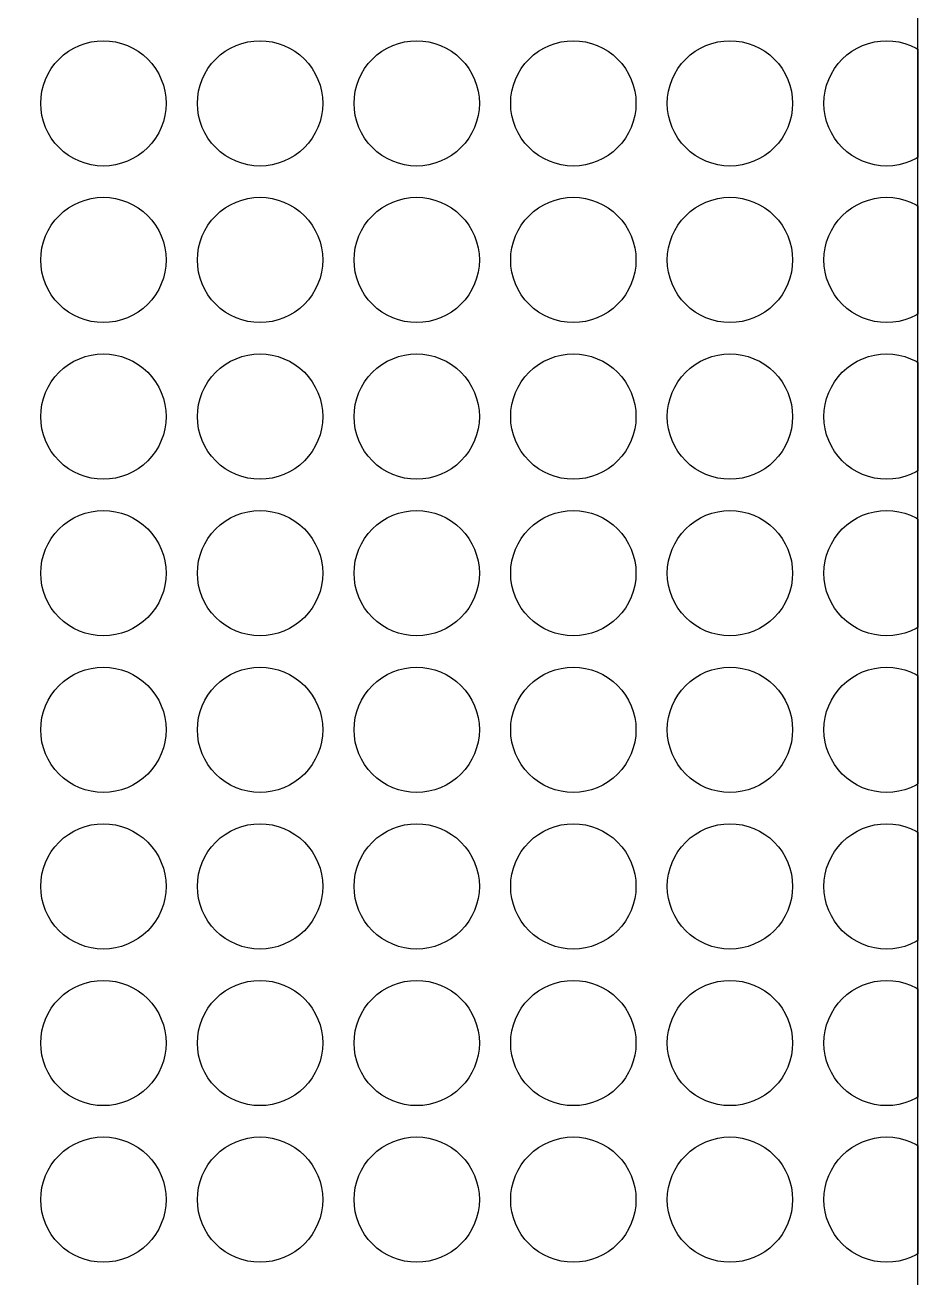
# Model space of a CAD drawing. Header units: millimetres. Extents: x 417.4 to 443.4, y -339.8 to -259.8.
# Drawn here: x 429.14 to 443.39, y -320.58 to -300.58 of the extents above; entities that cross this region are included whole.
import ezdxf

# ---------------------------------------------------------------- set-up
doc = ezdxf.new("R2010")
doc.units = ezdxf.units.MM
doc.layers.add('background', color=7, linetype='Continuous')
doc.layers.add('outline', color=3, linetype='Continuous')

msp = doc.modelspace()

# ---------------------------------------------------------------- linework, layer by layer
at = {"layer": 'background'}
for points in [[(431.387, -301.83), (431.382, -301.928), (431.368, -302.025), (431.344, -302.12), (431.311, -302.213), (431.269, -302.301), (431.218, -302.386), (431.16, -302.464), (431.094, -302.537), (431.021, -302.603), (430.942, -302.662), (430.858, -302.712), (430.769, -302.754), (430.677, -302.787), (430.582, -302.811), (430.485, -302.825), (430.387, -302.83), (430.289, -302.825), (430.192, -302.811), (430.096, -302.787), (430.004, -302.754), (429.915, -302.712), (429.831, -302.662), (429.752, -302.603), (429.68, -302.537), (429.614, -302.464), (429.555, -302.386), (429.505, -302.301), (429.463, -302.213), (429.43, -302.12), (429.406, -302.025), (429.392, -301.928), (429.387, -301.83), (429.392, -301.732), (429.406, -301.635), (429.43, -301.54), (429.463, -301.447), (429.505, -301.359), (429.555, -301.275), (429.614, -301.196), (429.68, -301.123), (429.752, -301.057), (429.831, -300.999), (429.915, -300.948), (430.004, -300.906), (430.096, -300.873), (430.192, -300.849), (430.289, -300.835), (430.387, -300.83), (430.485, -300.835), (430.582, -300.849), (430.677, -300.873), (430.769, -300.906), (430.858, -300.948), (430.942, -300.999), (431.021, -301.057), (431.094, -301.123), (431.16, -301.196), (431.218, -301.275), (431.269, -301.359), (431.311, -301.447), (431.344, -301.54), (431.368, -301.635), (431.382, -301.732)], [(433.887, -301.83), (433.882, -301.928), (433.868, -302.025), (433.844, -302.12), (433.811, -302.213), (433.769, -302.301), (433.718, -302.386), (433.66, -302.464), (433.594, -302.537), (433.521, -302.603), (433.442, -302.662), (433.358, -302.712), (433.269, -302.754), (433.177, -302.787), (433.082, -302.811), (432.985, -302.825), (432.887, -302.83), (432.789, -302.825), (432.692, -302.811), (432.596, -302.787), (432.504, -302.754), (432.415, -302.712), (432.331, -302.662), (432.252, -302.603), (432.18, -302.537), (432.114, -302.464), (432.055, -302.386), (432.005, -302.301), (431.963, -302.213), (431.93, -302.12), (431.906, -302.025), (431.892, -301.928), (431.887, -301.83), (431.892, -301.732), (431.906, -301.635), (431.93, -301.54), (431.963, -301.447), (432.005, -301.359), (432.055, -301.275), (432.114, -301.196), (432.18, -301.123), (432.252, -301.057), (432.331, -300.999), (432.415, -300.948), (432.504, -300.906), (432.596, -300.873), (432.692, -300.849), (432.789, -300.835), (432.887, -300.83), (432.985, -300.835), (433.082, -300.849), (433.177, -300.873), (433.269, -300.906), (433.358, -300.948), (433.442, -300.999), (433.521, -301.057), (433.594, -301.123), (433.66, -301.196), (433.718, -301.275), (433.769, -301.359), (433.811, -301.447), (433.844, -301.54), (433.868, -301.635), (433.882, -301.732)], [(436.387, -301.83), (436.382, -301.928), (436.368, -302.025), (436.344, -302.12), (436.311, -302.213), (436.269, -302.301), (436.218, -302.386), (436.16, -302.464), (436.094, -302.537), (436.021, -302.603), (435.942, -302.662), (435.858, -302.712), (435.769, -302.754), (435.677, -302.787), (435.582, -302.811), (435.485, -302.825), (435.387, -302.83), (435.289, -302.825), (435.192, -302.811), (435.096, -302.787), (435.004, -302.754), (434.915, -302.712), (434.831, -302.662), (434.752, -302.603), (434.68, -302.537), (434.614, -302.464), (434.555, -302.386), (434.505, -302.301), (434.463, -302.213), (434.43, -302.12), (434.406, -302.025), (434.392, -301.928), (434.387, -301.83), (434.392, -301.732), (434.406, -301.635), (434.43, -301.54), (434.463, -301.447), (434.505, -301.359), (434.555, -301.275), (434.614, -301.196), (434.68, -301.123), (434.752, -301.057), (434.831, -300.999), (434.915, -300.948), (435.004, -300.906), (435.096, -300.873), (435.192, -300.849), (435.289, -300.835), (435.387, -300.83), (435.485, -300.835), (435.582, -300.849), (435.677, -300.873), (435.769, -300.906), (435.858, -300.948), (435.942, -300.999), (436.021, -301.057), (436.094, -301.123), (436.16, -301.196), (436.218, -301.275), (436.269, -301.359), (436.311, -301.447), (436.344, -301.54), (436.368, -301.635), (436.382, -301.732)], [(438.887, -301.83), (438.882, -301.928), (438.868, -302.025), (438.844, -302.12), (438.811, -302.213), (438.769, -302.301), (438.718, -302.386), (438.66, -302.464), (438.594, -302.537), (438.521, -302.603), (438.442, -302.662), (438.358, -302.712), (438.269, -302.754), (438.177, -302.787), (438.082, -302.811), (437.985, -302.825), (437.887, -302.83), (437.789, -302.825), (437.692, -302.811), (437.596, -302.787), (437.504, -302.754), (437.415, -302.712), (437.331, -302.662), (437.252, -302.603), (437.18, -302.537), (437.114, -302.464), (437.055, -302.386), (437.005, -302.301), (436.963, -302.213), (436.93, -302.12), (436.906, -302.025), (436.892, -301.928), (436.887, -301.83), (436.892, -301.732), (436.906, -301.635), (436.93, -301.54), (436.963, -301.447), (437.005, -301.359), (437.055, -301.275), (437.114, -301.196), (437.18, -301.123), (437.252, -301.057), (437.331, -300.999), (437.415, -300.948), (437.504, -300.906), (437.596, -300.873), (437.692, -300.849), (437.789, -300.835), (437.887, -300.83), (437.985, -300.835), (438.082, -300.849), (438.177, -300.873), (438.269, -300.906), (438.358, -300.948), (438.442, -300.999), (438.521, -301.057), (438.594, -301.123), (438.66, -301.196), (438.718, -301.275), (438.769, -301.359), (438.811, -301.447), (438.844, -301.54), (438.868, -301.635), (438.882, -301.732)], [(441.387, -301.83), (441.382, -301.928), (441.368, -302.025), (441.344, -302.12), (441.311, -302.213), (441.269, -302.301), (441.218, -302.386), (441.16, -302.464), (441.094, -302.537), (441.021, -302.603), (440.942, -302.662), (440.858, -302.712), (440.769, -302.754), (440.677, -302.787), (440.582, -302.811), (440.485, -302.825), (440.387, -302.83), (440.289, -302.825), (440.192, -302.811), (440.096, -302.787), (440.004, -302.754), (439.915, -302.712), (439.831, -302.662), (439.752, -302.603), (439.68, -302.537), (439.614, -302.464), (439.555, -302.386), (439.505, -302.301), (439.463, -302.213), (439.43, -302.12), (439.406, -302.025), (439.392, -301.928), (439.387, -301.83), (439.392, -301.732), (439.406, -301.635), (439.43, -301.54), (439.463, -301.447), (439.505, -301.359), (439.555, -301.275), (439.614, -301.196), (439.68, -301.123), (439.752, -301.057), (439.831, -300.999), (439.915, -300.948), (440.004, -300.906), (440.096, -300.873), (440.192, -300.849), (440.289, -300.835), (440.387, -300.83), (440.485, -300.835), (440.582, -300.849), (440.677, -300.873), (440.769, -300.906), (440.858, -300.948), (440.942, -300.999), (441.021, -301.057), (441.094, -301.123), (441.16, -301.196), (441.218, -301.275), (441.269, -301.359), (441.311, -301.447), (441.344, -301.54), (441.368, -301.635), (441.382, -301.732)], [(443.387, -302.695), (443.358, -302.712), (443.269, -302.754), (443.177, -302.787), (443.082, -302.811), (442.985, -302.825), (442.887, -302.83), (442.789, -302.825), (442.692, -302.811), (442.596, -302.787), (442.504, -302.754), (442.415, -302.712), (442.331, -302.662), (442.252, -302.603), (442.18, -302.537), (442.114, -302.464), (442.055, -302.386), (442.005, -302.301), (441.963, -302.213), (441.93, -302.12), (441.906, -302.025), (441.892, -301.928), (441.887, -301.83), (441.892, -301.732), (441.906, -301.635), (441.93, -301.54), (441.963, -301.447), (442.005, -301.359), (442.055, -301.275), (442.114, -301.196), (442.18, -301.123), (442.252, -301.057), (442.331, -300.999), (442.415, -300.948), (442.504, -300.906), (442.596, -300.873), (442.692, -300.849), (442.789, -300.835), (442.887, -300.83), (442.985, -300.835), (443.082, -300.849), (443.177, -300.873), (443.269, -300.906), (443.358, -300.948), (443.387, -300.965)], [(431.387, -304.33), (431.382, -304.428), (431.368, -304.525), (431.344, -304.62), (431.311, -304.713), (431.269, -304.801), (431.218, -304.886), (431.16, -304.964), (431.094, -305.037), (431.021, -305.103), (430.942, -305.162), (430.858, -305.212), (430.769, -305.254), (430.677, -305.287), (430.582, -305.311), (430.485, -305.325), (430.387, -305.33), (430.289, -305.325), (430.192, -305.311), (430.096, -305.287), (430.004, -305.254), (429.915, -305.212), (429.831, -305.162), (429.752, -305.103), (429.68, -305.037), (429.614, -304.964), (429.555, -304.886), (429.505, -304.801), (429.463, -304.713), (429.43, -304.62), (429.406, -304.525), (429.392, -304.428), (429.387, -304.33), (429.392, -304.232), (429.406, -304.135), (429.43, -304.04), (429.463, -303.947), (429.505, -303.859), (429.555, -303.775), (429.614, -303.696), (429.68, -303.623), (429.752, -303.557), (429.831, -303.499), (429.915, -303.448), (430.004, -303.406), (430.096, -303.373), (430.192, -303.349), (430.289, -303.335), (430.387, -303.33), (430.485, -303.335), (430.582, -303.349), (430.677, -303.373), (430.769, -303.406), (430.858, -303.448), (430.942, -303.499), (431.021, -303.557), (431.094, -303.623), (431.16, -303.696), (431.218, -303.775), (431.269, -303.859), (431.311, -303.947), (431.344, -304.04), (431.368, -304.135), (431.382, -304.232)], [(433.887, -304.33), (433.882, -304.428), (433.868, -304.525), (433.844, -304.62), (433.811, -304.713), (433.769, -304.801), (433.718, -304.886), (433.66, -304.964), (433.594, -305.037), (433.521, -305.103), (433.442, -305.162), (433.358, -305.212), (433.269, -305.254), (433.177, -305.287), (433.082, -305.311), (432.985, -305.325), (432.887, -305.33), (432.789, -305.325), (432.692, -305.311), (432.596, -305.287), (432.504, -305.254), (432.415, -305.212), (432.331, -305.162), (432.252, -305.103), (432.18, -305.037), (432.114, -304.964), (432.055, -304.886), (432.005, -304.801), (431.963, -304.713), (431.93, -304.62), (431.906, -304.525), (431.892, -304.428), (431.887, -304.33), (431.892, -304.232), (431.906, -304.135), (431.93, -304.04), (431.963, -303.947), (432.005, -303.859), (432.055, -303.775), (432.114, -303.696), (432.18, -303.623), (432.252, -303.557), (432.331, -303.499), (432.415, -303.448), (432.504, -303.406), (432.596, -303.373), (432.692, -303.349), (432.789, -303.335), (432.887, -303.33), (432.985, -303.335), (433.082, -303.349), (433.177, -303.373), (433.269, -303.406), (433.358, -303.448), (433.442, -303.499), (433.521, -303.557), (433.594, -303.623), (433.66, -303.696), (433.718, -303.775), (433.769, -303.859), (433.811, -303.947), (433.844, -304.04), (433.868, -304.135), (433.882, -304.232)], [(436.387, -304.33), (436.382, -304.428), (436.368, -304.525), (436.344, -304.62), (436.311, -304.713), (436.269, -304.801), (436.218, -304.886), (436.16, -304.964), (436.094, -305.037), (436.021, -305.103), (435.942, -305.162), (435.858, -305.212), (435.769, -305.254), (435.677, -305.287), (435.582, -305.311), (435.485, -305.325), (435.387, -305.33), (435.289, -305.325), (435.192, -305.311), (435.096, -305.287), (435.004, -305.254), (434.915, -305.212), (434.831, -305.162), (434.752, -305.103), (434.68, -305.037), (434.614, -304.964), (434.555, -304.886), (434.505, -304.801), (434.463, -304.713), (434.43, -304.62), (434.406, -304.525), (434.392, -304.428), (434.387, -304.33), (434.392, -304.232), (434.406, -304.135), (434.43, -304.04), (434.463, -303.947), (434.505, -303.859), (434.555, -303.775), (434.614, -303.696), (434.68, -303.623), (434.752, -303.557), (434.831, -303.499), (434.915, -303.448), (435.004, -303.406), (435.096, -303.373), (435.192, -303.349), (435.289, -303.335), (435.387, -303.33), (435.485, -303.335), (435.582, -303.349), (435.677, -303.373), (435.769, -303.406), (435.858, -303.448), (435.942, -303.499), (436.021, -303.557), (436.094, -303.623), (436.16, -303.696), (436.218, -303.775), (436.269, -303.859), (436.311, -303.947), (436.344, -304.04), (436.368, -304.135), (436.382, -304.232)], [(438.887, -304.33), (438.882, -304.428), (438.868, -304.525), (438.844, -304.62), (438.811, -304.713), (438.769, -304.801), (438.718, -304.886), (438.66, -304.964), (438.594, -305.037), (438.521, -305.103), (438.442, -305.162), (438.358, -305.212), (438.269, -305.254), (438.177, -305.287), (438.082, -305.311), (437.985, -305.325), (437.887, -305.33), (437.789, -305.325), (437.692, -305.311), (437.596, -305.287), (437.504, -305.254), (437.415, -305.212), (437.331, -305.162), (437.252, -305.103), (437.18, -305.037), (437.114, -304.964), (437.055, -304.886), (437.005, -304.801), (436.963, -304.713), (436.93, -304.62), (436.906, -304.525), (436.892, -304.428), (436.887, -304.33), (436.892, -304.232), (436.906, -304.135), (436.93, -304.04), (436.963, -303.947), (437.005, -303.859), (437.055, -303.775), (437.114, -303.696), (437.18, -303.623), (437.252, -303.557), (437.331, -303.499), (437.415, -303.448), (437.504, -303.406), (437.596, -303.373), (437.692, -303.349), (437.789, -303.335), (437.887, -303.33), (437.985, -303.335), (438.082, -303.349), (438.177, -303.373), (438.269, -303.406), (438.358, -303.448), (438.442, -303.499), (438.521, -303.557), (438.594, -303.623), (438.66, -303.696), (438.718, -303.775), (438.769, -303.859), (438.811, -303.947), (438.844, -304.04), (438.868, -304.135), (438.882, -304.232)], [(441.387, -304.33), (441.382, -304.428), (441.368, -304.525), (441.344, -304.62), (441.311, -304.713), (441.269, -304.801), (441.218, -304.886), (441.16, -304.964), (441.094, -305.037), (441.021, -305.103), (440.942, -305.162), (440.858, -305.212), (440.769, -305.254), (440.677, -305.287), (440.582, -305.311), (440.485, -305.325), (440.387, -305.33), (440.289, -305.325), (440.192, -305.311), (440.096, -305.287), (440.004, -305.254), (439.915, -305.212), (439.831, -305.162), (439.752, -305.103), (439.68, -305.037), (439.614, -304.964), (439.555, -304.886), (439.505, -304.801), (439.463, -304.713), (439.43, -304.62), (439.406, -304.525), (439.392, -304.428), (439.387, -304.33), (439.392, -304.232), (439.406, -304.135), (439.43, -304.04), (439.463, -303.947), (439.505, -303.859), (439.555, -303.775), (439.614, -303.696), (439.68, -303.623), (439.752, -303.557), (439.831, -303.499), (439.915, -303.448), (440.004, -303.406), (440.096, -303.373), (440.192, -303.349), (440.289, -303.335), (440.387, -303.33), (440.485, -303.335), (440.582, -303.349), (440.677, -303.373), (440.769, -303.406), (440.858, -303.448), (440.942, -303.499), (441.021, -303.557), (441.094, -303.623), (441.16, -303.696), (441.218, -303.775), (441.269, -303.859), (441.311, -303.947), (441.344, -304.04), (441.368, -304.135), (441.382, -304.232)], [(443.387, -305.195), (443.358, -305.212), (443.269, -305.254), (443.177, -305.287), (443.082, -305.311), (442.985, -305.325), (442.887, -305.33), (442.789, -305.325), (442.692, -305.311), (442.596, -305.287), (442.504, -305.254), (442.415, -305.212), (442.331, -305.162), (442.252, -305.103), (442.18, -305.037), (442.114, -304.964), (442.055, -304.886), (442.005, -304.801), (441.963, -304.713), (441.93, -304.62), (441.906, -304.525), (441.892, -304.428), (441.887, -304.33), (441.892, -304.232), (441.906, -304.135), (441.93, -304.04), (441.963, -303.947), (442.005, -303.859), (442.055, -303.775), (442.114, -303.696), (442.18, -303.623), (442.252, -303.557), (442.331, -303.499), (442.415, -303.448), (442.504, -303.406), (442.596, -303.373), (442.692, -303.349), (442.789, -303.335), (442.887, -303.33), (442.985, -303.335), (443.082, -303.349), (443.177, -303.373), (443.269, -303.406), (443.358, -303.448), (443.387, -303.465)], [(431.387, -306.83), (431.382, -306.928), (431.368, -307.025), (431.344, -307.12), (431.311, -307.213), (431.269, -307.301), (431.218, -307.386), (431.16, -307.464), (431.094, -307.537), (431.021, -307.603), (430.942, -307.662), (430.858, -307.712), (430.769, -307.754), (430.677, -307.787), (430.582, -307.811), (430.485, -307.825), (430.387, -307.83), (430.289, -307.825), (430.192, -307.811), (430.096, -307.787), (430.004, -307.754), (429.915, -307.712), (429.831, -307.662), (429.752, -307.603), (429.68, -307.537), (429.614, -307.464), (429.555, -307.386), (429.505, -307.301), (429.463, -307.213), (429.43, -307.12), (429.406, -307.025), (429.392, -306.928), (429.387, -306.83), (429.392, -306.732), (429.406, -306.635), (429.43, -306.54), (429.463, -306.447), (429.505, -306.359), (429.555, -306.275), (429.614, -306.196), (429.68, -306.123), (429.752, -306.057), (429.831, -305.999), (429.915, -305.948), (430.004, -305.906), (430.096, -305.873), (430.192, -305.849), (430.289, -305.835), (430.387, -305.83), (430.485, -305.835), (430.582, -305.849), (430.677, -305.873), (430.769, -305.906), (430.858, -305.948), (430.942, -305.999), (431.021, -306.057), (431.094, -306.123), (431.16, -306.196), (431.218, -306.275), (431.269, -306.359), (431.311, -306.447), (431.344, -306.54), (431.368, -306.635), (431.382, -306.732)], [(433.887, -306.83), (433.882, -306.928), (433.868, -307.025), (433.844, -307.12), (433.811, -307.213), (433.769, -307.301), (433.718, -307.386), (433.66, -307.464), (433.594, -307.537), (433.521, -307.603), (433.442, -307.662), (433.358, -307.712), (433.269, -307.754), (433.177, -307.787), (433.082, -307.811), (432.985, -307.825), (432.887, -307.83), (432.789, -307.825), (432.692, -307.811), (432.596, -307.787), (432.504, -307.754), (432.415, -307.712), (432.331, -307.662), (432.252, -307.603), (432.18, -307.537), (432.114, -307.464), (432.055, -307.386), (432.005, -307.301), (431.963, -307.213), (431.93, -307.12), (431.906, -307.025), (431.892, -306.928), (431.887, -306.83), (431.892, -306.732), (431.906, -306.635), (431.93, -306.54), (431.963, -306.447), (432.005, -306.359), (432.055, -306.275), (432.114, -306.196), (432.18, -306.123), (432.252, -306.057), (432.331, -305.999), (432.415, -305.948), (432.504, -305.906), (432.596, -305.873), (432.692, -305.849), (432.789, -305.835), (432.887, -305.83), (432.985, -305.835), (433.082, -305.849), (433.177, -305.873), (433.269, -305.906), (433.358, -305.948), (433.442, -305.999), (433.521, -306.057), (433.594, -306.123), (433.66, -306.196), (433.718, -306.275), (433.769, -306.359), (433.811, -306.447), (433.844, -306.54), (433.868, -306.635), (433.882, -306.732)], [(436.387, -306.83), (436.382, -306.928), (436.368, -307.025), (436.344, -307.12), (436.311, -307.213), (436.269, -307.301), (436.218, -307.386), (436.16, -307.464), (436.094, -307.537), (436.021, -307.603), (435.942, -307.662), (435.858, -307.712), (435.769, -307.754), (435.677, -307.787), (435.582, -307.811), (435.485, -307.825), (435.387, -307.83), (435.289, -307.825), (435.192, -307.811), (435.096, -307.787), (435.004, -307.754), (434.915, -307.712), (434.831, -307.662), (434.752, -307.603), (434.68, -307.537), (434.614, -307.464), (434.555, -307.386), (434.505, -307.301), (434.463, -307.213), (434.43, -307.12), (434.406, -307.025), (434.392, -306.928), (434.387, -306.83), (434.392, -306.732), (434.406, -306.635), (434.43, -306.54), (434.463, -306.447), (434.505, -306.359), (434.555, -306.275), (434.614, -306.196), (434.68, -306.123), (434.752, -306.057), (434.831, -305.999), (434.915, -305.948), (435.004, -305.906), (435.096, -305.873), (435.192, -305.849), (435.289, -305.835), (435.387, -305.83), (435.485, -305.835), (435.582, -305.849), (435.677, -305.873), (435.769, -305.906), (435.858, -305.948), (435.942, -305.999), (436.021, -306.057), (436.094, -306.123), (436.16, -306.196), (436.218, -306.275), (436.269, -306.359), (436.311, -306.447), (436.344, -306.54), (436.368, -306.635), (436.382, -306.732)], [(438.887, -306.83), (438.882, -306.928), (438.868, -307.025), (438.844, -307.12), (438.811, -307.213), (438.769, -307.301), (438.718, -307.386), (438.66, -307.464), (438.594, -307.537), (438.521, -307.603), (438.442, -307.662), (438.358, -307.712), (438.269, -307.754), (438.177, -307.787), (438.082, -307.811), (437.985, -307.825), (437.887, -307.83), (437.789, -307.825), (437.692, -307.811), (437.596, -307.787), (437.504, -307.754), (437.415, -307.712), (437.331, -307.662), (437.252, -307.603), (437.18, -307.537), (437.114, -307.464), (437.055, -307.386), (437.005, -307.301), (436.963, -307.213), (436.93, -307.12), (436.906, -307.025), (436.892, -306.928), (436.887, -306.83), (436.892, -306.732), (436.906, -306.635), (436.93, -306.54), (436.963, -306.447), (437.005, -306.359), (437.055, -306.275), (437.114, -306.196), (437.18, -306.123), (437.252, -306.057), (437.331, -305.999), (437.415, -305.948), (437.504, -305.906), (437.596, -305.873), (437.692, -305.849), (437.789, -305.835), (437.887, -305.83), (437.985, -305.835), (438.082, -305.849), (438.177, -305.873), (438.269, -305.906), (438.358, -305.948), (438.442, -305.999), (438.521, -306.057), (438.594, -306.123), (438.66, -306.196), (438.718, -306.275), (438.769, -306.359), (438.811, -306.447), (438.844, -306.54), (438.868, -306.635), (438.882, -306.732)], [(441.387, -306.83), (441.382, -306.928), (441.368, -307.025), (441.344, -307.12), (441.311, -307.213), (441.269, -307.301), (441.218, -307.386), (441.16, -307.464), (441.094, -307.537), (441.021, -307.603), (440.942, -307.662), (440.858, -307.712), (440.769, -307.754), (440.677, -307.787), (440.582, -307.811), (440.485, -307.825), (440.387, -307.83), (440.289, -307.825), (440.192, -307.811), (440.096, -307.787), (440.004, -307.754), (439.915, -307.712), (439.831, -307.662), (439.752, -307.603), (439.68, -307.537), (439.614, -307.464), (439.555, -307.386), (439.505, -307.301), (439.463, -307.213), (439.43, -307.12), (439.406, -307.025), (439.392, -306.928), (439.387, -306.83), (439.392, -306.732), (439.406, -306.635), (439.43, -306.54), (439.463, -306.447), (439.505, -306.359), (439.555, -306.275), (439.614, -306.196), (439.68, -306.123), (439.752, -306.057), (439.831, -305.999), (439.915, -305.948), (440.004, -305.906), (440.096, -305.873), (440.192, -305.849), (440.289, -305.835), (440.387, -305.83), (440.485, -305.835), (440.582, -305.849), (440.677, -305.873), (440.769, -305.906), (440.858, -305.948), (440.942, -305.999), (441.021, -306.057), (441.094, -306.123), (441.16, -306.196), (441.218, -306.275), (441.269, -306.359), (441.311, -306.447), (441.344, -306.54), (441.368, -306.635), (441.382, -306.732)], [(443.387, -307.695), (443.358, -307.712), (443.269, -307.754), (443.177, -307.787), (443.082, -307.811), (442.985, -307.825), (442.887, -307.83), (442.789, -307.825), (442.692, -307.811), (442.596, -307.787), (442.504, -307.754), (442.415, -307.712), (442.331, -307.662), (442.252, -307.603), (442.18, -307.537), (442.114, -307.464), (442.055, -307.386), (442.005, -307.301), (441.963, -307.213), (441.93, -307.12), (441.906, -307.025), (441.892, -306.928), (441.887, -306.83), (441.892, -306.732), (441.906, -306.635), (441.93, -306.54), (441.963, -306.447), (442.005, -306.359), (442.055, -306.275), (442.114, -306.196), (442.18, -306.123), (442.252, -306.057), (442.331, -305.999), (442.415, -305.948), (442.504, -305.906), (442.596, -305.873), (442.692, -305.849), (442.789, -305.835), (442.887, -305.83), (442.985, -305.835), (443.082, -305.849), (443.177, -305.873), (443.269, -305.906), (443.358, -305.948), (443.387, -305.965)], [(431.387, -309.33), (431.382, -309.428), (431.368, -309.525), (431.344, -309.62), (431.311, -309.713), (431.269, -309.801), (431.218, -309.886), (431.16, -309.964), (431.094, -310.037), (431.021, -310.103), (430.942, -310.162), (430.858, -310.212), (430.769, -310.254), (430.677, -310.287), (430.582, -310.311), (430.485, -310.325), (430.387, -310.33), (430.289, -310.325), (430.192, -310.311), (430.096, -310.287), (430.004, -310.254), (429.915, -310.212), (429.831, -310.162), (429.752, -310.103), (429.68, -310.037), (429.614, -309.964), (429.555, -309.886), (429.505, -309.801), (429.463, -309.713), (429.43, -309.62), (429.406, -309.525), (429.392, -309.428), (429.387, -309.33), (429.392, -309.232), (429.406, -309.135), (429.43, -309.04), (429.463, -308.947), (429.505, -308.859), (429.555, -308.775), (429.614, -308.696), (429.68, -308.623), (429.752, -308.557), (429.831, -308.499), (429.915, -308.448), (430.004, -308.406), (430.096, -308.373), (430.192, -308.349), (430.289, -308.335), (430.387, -308.33), (430.485, -308.335), (430.582, -308.349), (430.677, -308.373), (430.769, -308.406), (430.858, -308.448), (430.942, -308.499), (431.021, -308.557), (431.094, -308.623), (431.16, -308.696), (431.218, -308.775), (431.269, -308.859), (431.311, -308.947), (431.344, -309.04), (431.368, -309.135), (431.382, -309.232)], [(433.887, -309.33), (433.882, -309.428), (433.868, -309.525), (433.844, -309.62), (433.811, -309.713), (433.769, -309.801), (433.718, -309.886), (433.66, -309.964), (433.594, -310.037), (433.521, -310.103), (433.442, -310.162), (433.358, -310.212), (433.269, -310.254), (433.177, -310.287), (433.082, -310.311), (432.985, -310.325), (432.887, -310.33), (432.789, -310.325), (432.692, -310.311), (432.596, -310.287), (432.504, -310.254), (432.415, -310.212), (432.331, -310.162), (432.252, -310.103), (432.18, -310.037), (432.114, -309.964), (432.055, -309.886), (432.005, -309.801), (431.963, -309.713), (431.93, -309.62), (431.906, -309.525), (431.892, -309.428), (431.887, -309.33), (431.892, -309.232), (431.906, -309.135), (431.93, -309.04), (431.963, -308.947), (432.005, -308.859), (432.055, -308.775), (432.114, -308.696), (432.18, -308.623), (432.252, -308.557), (432.331, -308.499), (432.415, -308.448), (432.504, -308.406), (432.596, -308.373), (432.692, -308.349), (432.789, -308.335), (432.887, -308.33), (432.985, -308.335), (433.082, -308.349), (433.177, -308.373), (433.269, -308.406), (433.358, -308.448), (433.442, -308.499), (433.521, -308.557), (433.594, -308.623), (433.66, -308.696), (433.718, -308.775), (433.769, -308.859), (433.811, -308.947), (433.844, -309.04), (433.868, -309.135), (433.882, -309.232)], [(436.387, -309.33), (436.382, -309.428), (436.368, -309.525), (436.344, -309.62), (436.311, -309.713), (436.269, -309.801), (436.218, -309.886), (436.16, -309.964), (436.094, -310.037), (436.021, -310.103), (435.942, -310.162), (435.858, -310.212), (435.769, -310.254), (435.677, -310.287), (435.582, -310.311), (435.485, -310.325), (435.387, -310.33), (435.289, -310.325), (435.192, -310.311), (435.096, -310.287), (435.004, -310.254), (434.915, -310.212), (434.831, -310.162), (434.752, -310.103), (434.68, -310.037), (434.614, -309.964), (434.555, -309.886), (434.505, -309.801), (434.463, -309.713), (434.43, -309.62), (434.406, -309.525), (434.392, -309.428), (434.387, -309.33), (434.392, -309.232), (434.406, -309.135), (434.43, -309.04), (434.463, -308.947), (434.505, -308.859), (434.555, -308.775), (434.614, -308.696), (434.68, -308.623), (434.752, -308.557), (434.831, -308.499), (434.915, -308.448), (435.004, -308.406), (435.096, -308.373), (435.192, -308.349), (435.289, -308.335), (435.387, -308.33), (435.485, -308.335), (435.582, -308.349), (435.677, -308.373), (435.769, -308.406), (435.858, -308.448), (435.942, -308.499), (436.021, -308.557), (436.094, -308.623), (436.16, -308.696), (436.218, -308.775), (436.269, -308.859), (436.311, -308.947), (436.344, -309.04), (436.368, -309.135), (436.382, -309.232)], [(438.887, -309.33), (438.882, -309.428), (438.868, -309.525), (438.844, -309.62), (438.811, -309.713), (438.769, -309.801), (438.718, -309.886), (438.66, -309.964), (438.594, -310.037), (438.521, -310.103), (438.442, -310.162), (438.358, -310.212), (438.269, -310.254), (438.177, -310.287), (438.082, -310.311), (437.985, -310.325), (437.887, -310.33), (437.789, -310.325), (437.692, -310.311), (437.596, -310.287), (437.504, -310.254), (437.415, -310.212), (437.331, -310.162), (437.252, -310.103), (437.18, -310.037), (437.114, -309.964), (437.055, -309.886), (437.005, -309.801), (436.963, -309.713), (436.93, -309.62), (436.906, -309.525), (436.892, -309.428), (436.887, -309.33), (436.892, -309.232), (436.906, -309.135), (436.93, -309.04), (436.963, -308.947), (437.005, -308.859), (437.055, -308.775), (437.114, -308.696), (437.18, -308.623), (437.252, -308.557), (437.331, -308.499), (437.415, -308.448), (437.504, -308.406), (437.596, -308.373), (437.692, -308.349), (437.789, -308.335), (437.887, -308.33), (437.985, -308.335), (438.082, -308.349), (438.177, -308.373), (438.269, -308.406), (438.358, -308.448), (438.442, -308.499), (438.521, -308.557), (438.594, -308.623), (438.66, -308.696), (438.718, -308.775), (438.769, -308.859), (438.811, -308.947), (438.844, -309.04), (438.868, -309.135), (438.882, -309.232)], [(441.387, -309.33), (441.382, -309.428), (441.368, -309.525), (441.344, -309.62), (441.311, -309.713), (441.269, -309.801), (441.218, -309.886), (441.16, -309.964), (441.094, -310.037), (441.021, -310.103), (440.942, -310.162), (440.858, -310.212), (440.769, -310.254), (440.677, -310.287), (440.582, -310.311), (440.485, -310.325), (440.387, -310.33), (440.289, -310.325), (440.192, -310.311), (440.096, -310.287), (440.004, -310.254), (439.915, -310.212), (439.831, -310.162), (439.752, -310.103), (439.68, -310.037), (439.614, -309.964), (439.555, -309.886), (439.505, -309.801), (439.463, -309.713), (439.43, -309.62), (439.406, -309.525), (439.392, -309.428), (439.387, -309.33), (439.392, -309.232), (439.406, -309.135), (439.43, -309.04), (439.463, -308.947), (439.505, -308.859), (439.555, -308.775), (439.614, -308.696), (439.68, -308.623), (439.752, -308.557), (439.831, -308.499), (439.915, -308.448), (440.004, -308.406), (440.096, -308.373), (440.192, -308.349), (440.289, -308.335), (440.387, -308.33), (440.485, -308.335), (440.582, -308.349), (440.677, -308.373), (440.769, -308.406), (440.858, -308.448), (440.942, -308.499), (441.021, -308.557), (441.094, -308.623), (441.16, -308.696), (441.218, -308.775), (441.269, -308.859), (441.311, -308.947), (441.344, -309.04), (441.368, -309.135), (441.382, -309.232)], [(443.387, -310.195), (443.358, -310.212), (443.269, -310.254), (443.177, -310.287), (443.082, -310.311), (442.985, -310.325), (442.887, -310.33), (442.789, -310.325), (442.692, -310.311), (442.596, -310.287), (442.504, -310.254), (442.415, -310.212), (442.331, -310.162), (442.252, -310.103), (442.18, -310.037), (442.114, -309.964), (442.055, -309.886), (442.005, -309.801), (441.963, -309.713), (441.93, -309.62), (441.906, -309.525), (441.892, -309.428), (441.887, -309.33), (441.892, -309.232), (441.906, -309.135), (441.93, -309.04), (441.963, -308.947), (442.005, -308.859), (442.055, -308.775), (442.114, -308.696), (442.18, -308.623), (442.252, -308.557), (442.331, -308.499), (442.415, -308.448), (442.504, -308.406), (442.596, -308.373), (442.692, -308.349), (442.789, -308.335), (442.887, -308.33), (442.985, -308.335), (443.082, -308.349), (443.177, -308.373), (443.269, -308.406), (443.358, -308.448), (443.387, -308.465)], [(431.387, -311.83), (431.382, -311.928), (431.368, -312.025), (431.344, -312.12), (431.311, -312.213), (431.269, -312.301), (431.218, -312.386), (431.16, -312.464), (431.094, -312.537), (431.021, -312.603), (430.942, -312.662), (430.858, -312.712), (430.769, -312.754), (430.677, -312.787), (430.582, -312.811), (430.485, -312.825), (430.387, -312.83), (430.289, -312.825), (430.192, -312.811), (430.096, -312.787), (430.004, -312.754), (429.915, -312.712), (429.831, -312.662), (429.752, -312.603), (429.68, -312.537), (429.614, -312.464), (429.555, -312.386), (429.505, -312.301), (429.463, -312.213), (429.43, -312.12), (429.406, -312.025), (429.392, -311.928), (429.387, -311.83), (429.392, -311.732), (429.406, -311.635), (429.43, -311.54), (429.463, -311.447), (429.505, -311.359), (429.555, -311.275), (429.614, -311.196), (429.68, -311.123), (429.752, -311.057), (429.831, -310.999), (429.915, -310.948), (430.004, -310.906), (430.096, -310.873), (430.192, -310.849), (430.289, -310.835), (430.387, -310.83), (430.485, -310.835), (430.582, -310.849), (430.677, -310.873), (430.769, -310.906), (430.858, -310.948), (430.942, -310.999), (431.021, -311.057), (431.094, -311.123), (431.16, -311.196), (431.218, -311.275), (431.269, -311.359), (431.311, -311.447), (431.344, -311.54), (431.368, -311.635), (431.382, -311.732)], [(433.887, -311.83), (433.882, -311.928), (433.868, -312.025), (433.844, -312.12), (433.811, -312.213), (433.769, -312.301), (433.718, -312.386), (433.66, -312.464), (433.594, -312.537), (433.521, -312.603), (433.442, -312.662), (433.358, -312.712), (433.269, -312.754), (433.177, -312.787), (433.082, -312.811), (432.985, -312.825), (432.887, -312.83), (432.789, -312.825), (432.692, -312.811), (432.596, -312.787), (432.504, -312.754), (432.415, -312.712), (432.331, -312.662), (432.252, -312.603), (432.18, -312.537), (432.114, -312.464), (432.055, -312.386), (432.005, -312.301), (431.963, -312.213), (431.93, -312.12), (431.906, -312.025), (431.892, -311.928), (431.887, -311.83), (431.892, -311.732), (431.906, -311.635), (431.93, -311.54), (431.963, -311.447), (432.005, -311.359), (432.055, -311.275), (432.114, -311.196), (432.18, -311.123), (432.252, -311.057), (432.331, -310.999), (432.415, -310.948), (432.504, -310.906), (432.596, -310.873), (432.692, -310.849), (432.789, -310.835), (432.887, -310.83), (432.985, -310.835), (433.082, -310.849), (433.177, -310.873), (433.269, -310.906), (433.358, -310.948), (433.442, -310.999), (433.521, -311.057), (433.594, -311.123), (433.66, -311.196), (433.718, -311.275), (433.769, -311.359), (433.811, -311.447), (433.844, -311.54), (433.868, -311.635), (433.882, -311.732)], [(436.387, -311.83), (436.382, -311.928), (436.368, -312.025), (436.344, -312.12), (436.311, -312.213), (436.269, -312.301), (436.218, -312.386), (436.16, -312.464), (436.094, -312.537), (436.021, -312.603), (435.942, -312.662), (435.858, -312.712), (435.769, -312.754), (435.677, -312.787), (435.582, -312.811), (435.485, -312.825), (435.387, -312.83), (435.289, -312.825), (435.192, -312.811), (435.096, -312.787), (435.004, -312.754), (434.915, -312.712), (434.831, -312.662), (434.752, -312.603), (434.68, -312.537), (434.614, -312.464), (434.555, -312.386), (434.505, -312.301), (434.463, -312.213), (434.43, -312.12), (434.406, -312.025), (434.392, -311.928), (434.387, -311.83), (434.392, -311.732), (434.406, -311.635), (434.43, -311.54), (434.463, -311.447), (434.505, -311.359), (434.555, -311.275), (434.614, -311.196), (434.68, -311.123), (434.752, -311.057), (434.831, -310.999), (434.915, -310.948), (435.004, -310.906), (435.096, -310.873), (435.192, -310.849), (435.289, -310.835), (435.387, -310.83), (435.485, -310.835), (435.582, -310.849), (435.677, -310.873), (435.769, -310.906), (435.858, -310.948), (435.942, -310.999), (436.021, -311.057), (436.094, -311.123), (436.16, -311.196), (436.218, -311.275), (436.269, -311.359), (436.311, -311.447), (436.344, -311.54), (436.368, -311.635), (436.382, -311.732)], [(438.887, -311.83), (438.882, -311.928), (438.868, -312.025), (438.844, -312.12), (438.811, -312.213), (438.769, -312.301), (438.718, -312.386), (438.66, -312.464), (438.594, -312.537), (438.521, -312.603), (438.442, -312.662), (438.358, -312.712), (438.269, -312.754), (438.177, -312.787), (438.082, -312.811), (437.985, -312.825), (437.887, -312.83), (437.789, -312.825), (437.692, -312.811), (437.596, -312.787), (437.504, -312.754), (437.415, -312.712), (437.331, -312.662), (437.252, -312.603), (437.18, -312.537), (437.114, -312.464), (437.055, -312.386), (437.005, -312.301), (436.963, -312.213), (436.93, -312.12), (436.906, -312.025), (436.892, -311.928), (436.887, -311.83), (436.892, -311.732), (436.906, -311.635), (436.93, -311.54), (436.963, -311.447), (437.005, -311.359), (437.055, -311.275), (437.114, -311.196), (437.18, -311.123), (437.252, -311.057), (437.331, -310.999), (437.415, -310.948), (437.504, -310.906), (437.596, -310.873), (437.692, -310.849), (437.789, -310.835), (437.887, -310.83), (437.985, -310.835), (438.082, -310.849), (438.177, -310.873), (438.269, -310.906), (438.358, -310.948), (438.442, -310.999), (438.521, -311.057), (438.594, -311.123), (438.66, -311.196), (438.718, -311.275), (438.769, -311.359), (438.811, -311.447), (438.844, -311.54), (438.868, -311.635), (438.882, -311.732)], [(441.387, -311.83), (441.382, -311.928), (441.368, -312.025), (441.344, -312.12), (441.311, -312.213), (441.269, -312.301), (441.218, -312.386), (441.16, -312.464), (441.094, -312.537), (441.021, -312.603), (440.942, -312.662), (440.858, -312.712), (440.769, -312.754), (440.677, -312.787), (440.582, -312.811), (440.485, -312.825), (440.387, -312.83), (440.289, -312.825), (440.192, -312.811), (440.096, -312.787), (440.004, -312.754), (439.915, -312.712), (439.831, -312.662), (439.752, -312.603), (439.68, -312.537), (439.614, -312.464), (439.555, -312.386), (439.505, -312.301), (439.463, -312.213), (439.43, -312.12), (439.406, -312.025), (439.392, -311.928), (439.387, -311.83), (439.392, -311.732), (439.406, -311.635), (439.43, -311.54), (439.463, -311.447), (439.505, -311.359), (439.555, -311.275), (439.614, -311.196), (439.68, -311.123), (439.752, -311.057), (439.831, -310.999), (439.915, -310.948), (440.004, -310.906), (440.096, -310.873), (440.192, -310.849), (440.289, -310.835), (440.387, -310.83), (440.485, -310.835), (440.582, -310.849), (440.677, -310.873), (440.769, -310.906), (440.858, -310.948), (440.942, -310.999), (441.021, -311.057), (441.094, -311.123), (441.16, -311.196), (441.218, -311.275), (441.269, -311.359), (441.311, -311.447), (441.344, -311.54), (441.368, -311.635), (441.382, -311.732)], [(443.387, -312.695), (443.358, -312.712), (443.269, -312.754), (443.177, -312.787), (443.082, -312.811), (442.985, -312.825), (442.887, -312.83), (442.789, -312.825), (442.692, -312.811), (442.596, -312.787), (442.504, -312.754), (442.415, -312.712), (442.331, -312.662), (442.252, -312.603), (442.18, -312.537), (442.114, -312.464), (442.055, -312.386), (442.005, -312.301), (441.963, -312.213), (441.93, -312.12), (441.906, -312.025), (441.892, -311.928), (441.887, -311.83), (441.892, -311.732), (441.906, -311.635), (441.93, -311.54), (441.963, -311.447), (442.005, -311.359), (442.055, -311.275), (442.114, -311.196), (442.18, -311.123), (442.252, -311.057), (442.331, -310.999), (442.415, -310.948), (442.504, -310.906), (442.596, -310.873), (442.692, -310.849), (442.789, -310.835), (442.887, -310.83), (442.985, -310.835), (443.082, -310.849), (443.177, -310.873), (443.269, -310.906), (443.358, -310.948), (443.387, -310.965)], [(431.387, -314.33), (431.382, -314.428), (431.368, -314.525), (431.344, -314.62), (431.311, -314.713), (431.269, -314.801), (431.218, -314.886), (431.16, -314.964), (431.094, -315.037), (431.021, -315.103), (430.942, -315.162), (430.858, -315.212), (430.769, -315.254), (430.677, -315.287), (430.582, -315.311), (430.485, -315.325), (430.387, -315.33), (430.289, -315.325), (430.192, -315.311), (430.096, -315.287), (430.004, -315.254), (429.915, -315.212), (429.831, -315.162), (429.752, -315.103), (429.68, -315.037), (429.614, -314.964), (429.555, -314.886), (429.505, -314.801), (429.463, -314.713), (429.43, -314.62), (429.406, -314.525), (429.392, -314.428), (429.387, -314.33), (429.392, -314.232), (429.406, -314.135), (429.43, -314.04), (429.463, -313.947), (429.505, -313.859), (429.555, -313.775), (429.614, -313.696), (429.68, -313.623), (429.752, -313.557), (429.831, -313.499), (429.915, -313.448), (430.004, -313.406), (430.096, -313.373), (430.192, -313.349), (430.289, -313.335), (430.387, -313.33), (430.485, -313.335), (430.582, -313.349), (430.677, -313.373), (430.769, -313.406), (430.858, -313.448), (430.942, -313.499), (431.021, -313.557), (431.094, -313.623), (431.16, -313.696), (431.218, -313.775), (431.269, -313.859), (431.311, -313.947), (431.344, -314.04), (431.368, -314.135), (431.382, -314.232)], [(433.887, -314.33), (433.882, -314.428), (433.868, -314.525), (433.844, -314.62), (433.811, -314.713), (433.769, -314.801), (433.718, -314.886), (433.66, -314.964), (433.594, -315.037), (433.521, -315.103), (433.442, -315.162), (433.358, -315.212), (433.269, -315.254), (433.177, -315.287), (433.082, -315.311), (432.985, -315.325), (432.887, -315.33), (432.789, -315.325), (432.692, -315.311), (432.596, -315.287), (432.504, -315.254), (432.415, -315.212), (432.331, -315.162), (432.252, -315.103), (432.18, -315.037), (432.114, -314.964), (432.055, -314.886), (432.005, -314.801), (431.963, -314.713), (431.93, -314.62), (431.906, -314.525), (431.892, -314.428), (431.887, -314.33), (431.892, -314.232), (431.906, -314.135), (431.93, -314.04), (431.963, -313.947), (432.005, -313.859), (432.055, -313.775), (432.114, -313.696), (432.18, -313.623), (432.252, -313.557), (432.331, -313.499), (432.415, -313.448), (432.504, -313.406), (432.596, -313.373), (432.692, -313.349), (432.789, -313.335), (432.887, -313.33), (432.985, -313.335), (433.082, -313.349), (433.177, -313.373), (433.269, -313.406), (433.358, -313.448), (433.442, -313.499), (433.521, -313.557), (433.594, -313.623), (433.66, -313.696), (433.718, -313.775), (433.769, -313.859), (433.811, -313.947), (433.844, -314.04), (433.868, -314.135), (433.882, -314.232)], [(436.387, -314.33), (436.382, -314.428), (436.368, -314.525), (436.344, -314.62), (436.311, -314.713), (436.269, -314.801), (436.218, -314.886), (436.16, -314.964), (436.094, -315.037), (436.021, -315.103), (435.942, -315.162), (435.858, -315.212), (435.769, -315.254), (435.677, -315.287), (435.582, -315.311), (435.485, -315.325), (435.387, -315.33), (435.289, -315.325), (435.192, -315.311), (435.096, -315.287), (435.004, -315.254), (434.915, -315.212), (434.831, -315.162), (434.752, -315.103), (434.68, -315.037), (434.614, -314.964), (434.555, -314.886), (434.505, -314.801), (434.463, -314.713), (434.43, -314.62), (434.406, -314.525), (434.392, -314.428), (434.387, -314.33), (434.392, -314.232), (434.406, -314.135), (434.43, -314.04), (434.463, -313.947), (434.505, -313.859), (434.555, -313.775), (434.614, -313.696), (434.68, -313.623), (434.752, -313.557), (434.831, -313.499), (434.915, -313.448), (435.004, -313.406), (435.096, -313.373), (435.192, -313.349), (435.289, -313.335), (435.387, -313.33), (435.485, -313.335), (435.582, -313.349), (435.677, -313.373), (435.769, -313.406), (435.858, -313.448), (435.942, -313.499), (436.021, -313.557), (436.094, -313.623), (436.16, -313.696), (436.218, -313.775), (436.269, -313.859), (436.311, -313.947), (436.344, -314.04), (436.368, -314.135), (436.382, -314.232)], [(438.887, -314.33), (438.882, -314.428), (438.868, -314.525), (438.844, -314.62), (438.811, -314.713), (438.769, -314.801), (438.718, -314.886), (438.66, -314.964), (438.594, -315.037), (438.521, -315.103), (438.442, -315.162), (438.358, -315.212), (438.269, -315.254), (438.177, -315.287), (438.082, -315.311), (437.985, -315.325), (437.887, -315.33), (437.789, -315.325), (437.692, -315.311), (437.596, -315.287), (437.504, -315.254), (437.415, -315.212), (437.331, -315.162), (437.252, -315.103), (437.18, -315.037), (437.114, -314.964), (437.055, -314.886), (437.005, -314.801), (436.963, -314.713), (436.93, -314.62), (436.906, -314.525), (436.892, -314.428), (436.887, -314.33), (436.892, -314.232), (436.906, -314.135), (436.93, -314.04), (436.963, -313.947), (437.005, -313.859), (437.055, -313.775), (437.114, -313.696), (437.18, -313.623), (437.252, -313.557), (437.331, -313.499), (437.415, -313.448), (437.504, -313.406), (437.596, -313.373), (437.692, -313.349), (437.789, -313.335), (437.887, -313.33), (437.985, -313.335), (438.082, -313.349), (438.177, -313.373), (438.269, -313.406), (438.358, -313.448), (438.442, -313.499), (438.521, -313.557), (438.594, -313.623), (438.66, -313.696), (438.718, -313.775), (438.769, -313.859), (438.811, -313.947), (438.844, -314.04), (438.868, -314.135), (438.882, -314.232)], [(441.387, -314.33), (441.382, -314.428), (441.368, -314.525), (441.344, -314.62), (441.311, -314.713), (441.269, -314.801), (441.218, -314.886), (441.16, -314.964), (441.094, -315.037), (441.021, -315.103), (440.942, -315.162), (440.858, -315.212), (440.769, -315.254), (440.677, -315.287), (440.582, -315.311), (440.485, -315.325), (440.387, -315.33), (440.289, -315.325), (440.192, -315.311), (440.096, -315.287), (440.004, -315.254), (439.915, -315.212), (439.831, -315.162), (439.752, -315.103), (439.68, -315.037), (439.614, -314.964), (439.555, -314.886), (439.505, -314.801), (439.463, -314.713), (439.43, -314.62), (439.406, -314.525), (439.392, -314.428), (439.387, -314.33), (439.392, -314.232), (439.406, -314.135), (439.43, -314.04), (439.463, -313.947), (439.505, -313.859), (439.555, -313.775), (439.614, -313.696), (439.68, -313.623), (439.752, -313.557), (439.831, -313.499), (439.915, -313.448), (440.004, -313.406), (440.096, -313.373), (440.192, -313.349), (440.289, -313.335), (440.387, -313.33), (440.485, -313.335), (440.582, -313.349), (440.677, -313.373), (440.769, -313.406), (440.858, -313.448), (440.942, -313.499), (441.021, -313.557), (441.094, -313.623), (441.16, -313.696), (441.218, -313.775), (441.269, -313.859), (441.311, -313.947), (441.344, -314.04), (441.368, -314.135), (441.382, -314.232)], [(443.387, -315.195), (443.358, -315.212), (443.269, -315.254), (443.177, -315.287), (443.082, -315.311), (442.985, -315.325), (442.887, -315.33), (442.789, -315.325), (442.692, -315.311), (442.596, -315.287), (442.504, -315.254), (442.415, -315.212), (442.331, -315.162), (442.252, -315.103), (442.18, -315.037), (442.114, -314.964), (442.055, -314.886), (442.005, -314.801), (441.963, -314.713), (441.93, -314.62), (441.906, -314.525), (441.892, -314.428), (441.887, -314.33), (441.892, -314.232), (441.906, -314.135), (441.93, -314.04), (441.963, -313.947), (442.005, -313.859), (442.055, -313.775), (442.114, -313.696), (442.18, -313.623), (442.252, -313.557), (442.331, -313.499), (442.415, -313.448), (442.504, -313.406), (442.596, -313.373), (442.692, -313.349), (442.789, -313.335), (442.887, -313.33), (442.985, -313.335), (443.082, -313.349), (443.177, -313.373), (443.269, -313.406), (443.358, -313.448), (443.387, -313.465)], [(431.387, -316.83), (431.382, -316.928), (431.368, -317.025), (431.344, -317.12), (431.311, -317.213), (431.269, -317.301), (431.218, -317.386), (431.16, -317.464), (431.094, -317.537), (431.021, -317.603), (430.942, -317.662), (430.858, -317.712), (430.769, -317.754), (430.677, -317.787), (430.582, -317.811), (430.485, -317.825), (430.387, -317.83), (430.289, -317.825), (430.192, -317.811), (430.096, -317.787), (430.004, -317.754), (429.915, -317.712), (429.831, -317.662), (429.752, -317.603), (429.68, -317.537), (429.614, -317.464), (429.555, -317.386), (429.505, -317.301), (429.463, -317.213), (429.43, -317.12), (429.406, -317.025), (429.392, -316.928), (429.387, -316.83), (429.392, -316.732), (429.406, -316.635), (429.43, -316.54), (429.463, -316.447), (429.505, -316.359), (429.555, -316.275), (429.614, -316.196), (429.68, -316.123), (429.752, -316.057), (429.831, -315.999), (429.915, -315.948), (430.004, -315.906), (430.096, -315.873), (430.192, -315.849), (430.289, -315.835), (430.387, -315.83), (430.485, -315.835), (430.582, -315.849), (430.677, -315.873), (430.769, -315.906), (430.858, -315.948), (430.942, -315.999), (431.021, -316.057), (431.094, -316.123), (431.16, -316.196), (431.218, -316.275), (431.269, -316.359), (431.311, -316.447), (431.344, -316.54), (431.368, -316.635), (431.382, -316.732)], [(433.887, -316.83), (433.882, -316.928), (433.868, -317.025), (433.844, -317.12), (433.811, -317.213), (433.769, -317.301), (433.718, -317.386), (433.66, -317.464), (433.594, -317.537), (433.521, -317.603), (433.442, -317.662), (433.358, -317.712), (433.269, -317.754), (433.177, -317.787), (433.082, -317.811), (432.985, -317.825), (432.887, -317.83), (432.789, -317.825), (432.692, -317.811), (432.596, -317.787), (432.504, -317.754), (432.415, -317.712), (432.331, -317.662), (432.252, -317.603), (432.18, -317.537), (432.114, -317.464), (432.055, -317.386), (432.005, -317.301), (431.963, -317.213), (431.93, -317.12), (431.906, -317.025), (431.892, -316.928), (431.887, -316.83), (431.892, -316.732), (431.906, -316.635), (431.93, -316.54), (431.963, -316.447), (432.005, -316.359), (432.055, -316.275), (432.114, -316.196), (432.18, -316.123), (432.252, -316.057), (432.331, -315.999), (432.415, -315.948), (432.504, -315.906), (432.596, -315.873), (432.692, -315.849), (432.789, -315.835), (432.887, -315.83), (432.985, -315.835), (433.082, -315.849), (433.177, -315.873), (433.269, -315.906), (433.358, -315.948), (433.442, -315.999), (433.521, -316.057), (433.594, -316.123), (433.66, -316.196), (433.718, -316.275), (433.769, -316.359), (433.811, -316.447), (433.844, -316.54), (433.868, -316.635), (433.882, -316.732)], [(436.387, -316.83), (436.382, -316.928), (436.368, -317.025), (436.344, -317.12), (436.311, -317.213), (436.269, -317.301), (436.218, -317.386), (436.16, -317.464), (436.094, -317.537), (436.021, -317.603), (435.942, -317.662), (435.858, -317.712), (435.769, -317.754), (435.677, -317.787), (435.582, -317.811), (435.485, -317.825), (435.387, -317.83), (435.289, -317.825), (435.192, -317.811), (435.096, -317.787), (435.004, -317.754), (434.915, -317.712), (434.831, -317.662), (434.752, -317.603), (434.68, -317.537), (434.614, -317.464), (434.555, -317.386), (434.505, -317.301), (434.463, -317.213), (434.43, -317.12), (434.406, -317.025), (434.392, -316.928), (434.387, -316.83), (434.392, -316.732), (434.406, -316.635), (434.43, -316.54), (434.463, -316.447), (434.505, -316.359), (434.555, -316.275), (434.614, -316.196), (434.68, -316.123), (434.752, -316.057), (434.831, -315.999), (434.915, -315.948), (435.004, -315.906), (435.096, -315.873), (435.192, -315.849), (435.289, -315.835), (435.387, -315.83), (435.485, -315.835), (435.582, -315.849), (435.677, -315.873), (435.769, -315.906), (435.858, -315.948), (435.942, -315.999), (436.021, -316.057), (436.094, -316.123), (436.16, -316.196), (436.218, -316.275), (436.269, -316.359), (436.311, -316.447), (436.344, -316.54), (436.368, -316.635), (436.382, -316.732)], [(438.887, -316.83), (438.882, -316.928), (438.868, -317.025), (438.844, -317.12), (438.811, -317.213), (438.769, -317.301), (438.718, -317.386), (438.66, -317.464), (438.594, -317.537), (438.521, -317.603), (438.442, -317.662), (438.358, -317.712), (438.269, -317.754), (438.177, -317.787), (438.082, -317.811), (437.985, -317.825), (437.887, -317.83), (437.789, -317.825), (437.692, -317.811), (437.596, -317.787), (437.504, -317.754), (437.415, -317.712), (437.331, -317.662), (437.252, -317.603), (437.18, -317.537), (437.114, -317.464), (437.055, -317.386), (437.005, -317.301), (436.963, -317.213), (436.93, -317.12), (436.906, -317.025), (436.892, -316.928), (436.887, -316.83), (436.892, -316.732), (436.906, -316.635), (436.93, -316.54), (436.963, -316.447), (437.005, -316.359), (437.055, -316.275), (437.114, -316.196), (437.18, -316.123), (437.252, -316.057), (437.331, -315.999), (437.415, -315.948), (437.504, -315.906), (437.596, -315.873), (437.692, -315.849), (437.789, -315.835), (437.887, -315.83), (437.985, -315.835), (438.082, -315.849), (438.177, -315.873), (438.269, -315.906), (438.358, -315.948), (438.442, -315.999), (438.521, -316.057), (438.594, -316.123), (438.66, -316.196), (438.718, -316.275), (438.769, -316.359), (438.811, -316.447), (438.844, -316.54), (438.868, -316.635), (438.882, -316.732)], [(441.387, -316.83), (441.382, -316.928), (441.368, -317.025), (441.344, -317.12), (441.311, -317.213), (441.269, -317.301), (441.218, -317.386), (441.16, -317.464), (441.094, -317.537), (441.021, -317.603), (440.942, -317.662), (440.858, -317.712), (440.769, -317.754), (440.677, -317.787), (440.582, -317.811), (440.485, -317.825), (440.387, -317.83), (440.289, -317.825), (440.192, -317.811), (440.096, -317.787), (440.004, -317.754), (439.915, -317.712), (439.831, -317.662), (439.752, -317.603), (439.68, -317.537), (439.614, -317.464), (439.555, -317.386), (439.505, -317.301), (439.463, -317.213), (439.43, -317.12), (439.406, -317.025), (439.392, -316.928), (439.387, -316.83), (439.392, -316.732), (439.406, -316.635), (439.43, -316.54), (439.463, -316.447), (439.505, -316.359), (439.555, -316.275), (439.614, -316.196), (439.68, -316.123), (439.752, -316.057), (439.831, -315.999), (439.915, -315.948), (440.004, -315.906), (440.096, -315.873), (440.192, -315.849), (440.289, -315.835), (440.387, -315.83), (440.485, -315.835), (440.582, -315.849), (440.677, -315.873), (440.769, -315.906), (440.858, -315.948), (440.942, -315.999), (441.021, -316.057), (441.094, -316.123), (441.16, -316.196), (441.218, -316.275), (441.269, -316.359), (441.311, -316.447), (441.344, -316.54), (441.368, -316.635), (441.382, -316.732)], [(443.387, -317.695), (443.358, -317.712), (443.269, -317.754), (443.177, -317.787), (443.082, -317.811), (442.985, -317.825), (442.887, -317.83), (442.789, -317.825), (442.692, -317.811), (442.596, -317.787), (442.504, -317.754), (442.415, -317.712), (442.331, -317.662), (442.252, -317.603), (442.18, -317.537), (442.114, -317.464), (442.055, -317.386), (442.005, -317.301), (441.963, -317.213), (441.93, -317.12), (441.906, -317.025), (441.892, -316.928), (441.887, -316.83), (441.892, -316.732), (441.906, -316.635), (441.93, -316.54), (441.963, -316.447), (442.005, -316.359), (442.055, -316.275), (442.114, -316.196), (442.18, -316.123), (442.252, -316.057), (442.331, -315.999), (442.415, -315.948), (442.504, -315.906), (442.596, -315.873), (442.692, -315.849), (442.789, -315.835), (442.887, -315.83), (442.985, -315.835), (443.082, -315.849), (443.177, -315.873), (443.269, -315.906), (443.358, -315.948), (443.387, -315.965)], [(431.387, -319.33), (431.382, -319.428), (431.368, -319.525), (431.344, -319.62), (431.311, -319.713), (431.269, -319.801), (431.218, -319.886), (431.16, -319.964), (431.094, -320.037), (431.021, -320.103), (430.942, -320.162), (430.858, -320.212), (430.769, -320.254), (430.677, -320.287), (430.582, -320.311), (430.485, -320.325), (430.387, -320.33), (430.289, -320.325), (430.192, -320.311), (430.096, -320.287), (430.004, -320.254), (429.915, -320.212), (429.831, -320.162), (429.752, -320.103), (429.68, -320.037), (429.614, -319.964), (429.555, -319.886), (429.505, -319.801), (429.463, -319.713), (429.43, -319.62), (429.406, -319.525), (429.392, -319.428), (429.387, -319.33), (429.392, -319.232), (429.406, -319.135), (429.43, -319.04), (429.463, -318.947), (429.505, -318.859), (429.555, -318.775), (429.614, -318.696), (429.68, -318.623), (429.752, -318.557), (429.831, -318.499), (429.915, -318.448), (430.004, -318.406), (430.096, -318.373), (430.192, -318.349), (430.289, -318.335), (430.387, -318.33), (430.485, -318.335), (430.582, -318.349), (430.677, -318.373), (430.769, -318.406), (430.858, -318.448), (430.942, -318.499), (431.021, -318.557), (431.094, -318.623), (431.16, -318.696), (431.218, -318.775), (431.269, -318.859), (431.311, -318.947), (431.344, -319.04), (431.368, -319.135), (431.382, -319.232)], [(433.887, -319.33), (433.882, -319.428), (433.868, -319.525), (433.844, -319.62), (433.811, -319.713), (433.769, -319.801), (433.718, -319.886), (433.66, -319.964), (433.594, -320.037), (433.521, -320.103), (433.442, -320.162), (433.358, -320.212), (433.269, -320.254), (433.177, -320.287), (433.082, -320.311), (432.985, -320.325), (432.887, -320.33), (432.789, -320.325), (432.692, -320.311), (432.596, -320.287), (432.504, -320.254), (432.415, -320.212), (432.331, -320.162), (432.252, -320.103), (432.18, -320.037), (432.114, -319.964), (432.055, -319.886), (432.005, -319.801), (431.963, -319.713), (431.93, -319.62), (431.906, -319.525), (431.892, -319.428), (431.887, -319.33), (431.892, -319.232), (431.906, -319.135), (431.93, -319.04), (431.963, -318.947), (432.005, -318.859), (432.055, -318.775), (432.114, -318.696), (432.18, -318.623), (432.252, -318.557), (432.331, -318.499), (432.415, -318.448), (432.504, -318.406), (432.596, -318.373), (432.692, -318.349), (432.789, -318.335), (432.887, -318.33), (432.985, -318.335), (433.082, -318.349), (433.177, -318.373), (433.269, -318.406), (433.358, -318.448), (433.442, -318.499), (433.521, -318.557), (433.594, -318.623), (433.66, -318.696), (433.718, -318.775), (433.769, -318.859), (433.811, -318.947), (433.844, -319.04), (433.868, -319.135), (433.882, -319.232)], [(436.387, -319.33), (436.382, -319.428), (436.368, -319.525), (436.344, -319.62), (436.311, -319.713), (436.269, -319.801), (436.218, -319.886), (436.16, -319.964), (436.094, -320.037), (436.021, -320.103), (435.942, -320.162), (435.858, -320.212), (435.769, -320.254), (435.677, -320.287), (435.582, -320.311), (435.485, -320.325), (435.387, -320.33), (435.289, -320.325), (435.192, -320.311), (435.096, -320.287), (435.004, -320.254), (434.915, -320.212), (434.831, -320.162), (434.752, -320.103), (434.68, -320.037), (434.614, -319.964), (434.555, -319.886), (434.505, -319.801), (434.463, -319.713), (434.43, -319.62), (434.406, -319.525), (434.392, -319.428), (434.387, -319.33), (434.392, -319.232), (434.406, -319.135), (434.43, -319.04), (434.463, -318.947), (434.505, -318.859), (434.555, -318.775), (434.614, -318.696), (434.68, -318.623), (434.752, -318.557), (434.831, -318.499), (434.915, -318.448), (435.004, -318.406), (435.096, -318.373), (435.192, -318.349), (435.289, -318.335), (435.387, -318.33), (435.485, -318.335), (435.582, -318.349), (435.677, -318.373), (435.769, -318.406), (435.858, -318.448), (435.942, -318.499), (436.021, -318.557), (436.094, -318.623), (436.16, -318.696), (436.218, -318.775), (436.269, -318.859), (436.311, -318.947), (436.344, -319.04), (436.368, -319.135), (436.382, -319.232)], [(438.887, -319.33), (438.882, -319.428), (438.868, -319.525), (438.844, -319.62), (438.811, -319.713), (438.769, -319.801), (438.718, -319.886), (438.66, -319.964), (438.594, -320.037), (438.521, -320.103), (438.442, -320.162), (438.358, -320.212), (438.269, -320.254), (438.177, -320.287), (438.082, -320.311), (437.985, -320.325), (437.887, -320.33), (437.789, -320.325), (437.692, -320.311), (437.596, -320.287), (437.504, -320.254), (437.415, -320.212), (437.331, -320.162), (437.252, -320.103), (437.18, -320.037), (437.114, -319.964), (437.055, -319.886), (437.005, -319.801), (436.963, -319.713), (436.93, -319.62), (436.906, -319.525), (436.892, -319.428), (436.887, -319.33), (436.892, -319.232), (436.906, -319.135), (436.93, -319.04), (436.963, -318.947), (437.005, -318.859), (437.055, -318.775), (437.114, -318.696), (437.18, -318.623), (437.252, -318.557), (437.331, -318.499), (437.415, -318.448), (437.504, -318.406), (437.596, -318.373), (437.692, -318.349), (437.789, -318.335), (437.887, -318.33), (437.985, -318.335), (438.082, -318.349), (438.177, -318.373), (438.269, -318.406), (438.358, -318.448), (438.442, -318.499), (438.521, -318.557), (438.594, -318.623), (438.66, -318.696), (438.718, -318.775), (438.769, -318.859), (438.811, -318.947), (438.844, -319.04), (438.868, -319.135), (438.882, -319.232)], [(441.387, -319.33), (441.382, -319.428), (441.368, -319.525), (441.344, -319.62), (441.311, -319.713), (441.269, -319.801), (441.218, -319.886), (441.16, -319.964), (441.094, -320.037), (441.021, -320.103), (440.942, -320.162), (440.858, -320.212), (440.769, -320.254), (440.677, -320.287), (440.582, -320.311), (440.485, -320.325), (440.387, -320.33), (440.289, -320.325), (440.192, -320.311), (440.096, -320.287), (440.004, -320.254), (439.915, -320.212), (439.831, -320.162), (439.752, -320.103), (439.68, -320.037), (439.614, -319.964), (439.555, -319.886), (439.505, -319.801), (439.463, -319.713), (439.43, -319.62), (439.406, -319.525), (439.392, -319.428), (439.387, -319.33), (439.392, -319.232), (439.406, -319.135), (439.43, -319.04), (439.463, -318.947), (439.505, -318.859), (439.555, -318.775), (439.614, -318.696), (439.68, -318.623), (439.752, -318.557), (439.831, -318.499), (439.915, -318.448), (440.004, -318.406), (440.096, -318.373), (440.192, -318.349), (440.289, -318.335), (440.387, -318.33), (440.485, -318.335), (440.582, -318.349), (440.677, -318.373), (440.769, -318.406), (440.858, -318.448), (440.942, -318.499), (441.021, -318.557), (441.094, -318.623), (441.16, -318.696), (441.218, -318.775), (441.269, -318.859), (441.311, -318.947), (441.344, -319.04), (441.368, -319.135), (441.382, -319.232)], [(443.387, -320.195), (443.358, -320.212), (443.269, -320.254), (443.177, -320.287), (443.082, -320.311), (442.985, -320.325), (442.887, -320.33), (442.789, -320.325), (442.692, -320.311), (442.596, -320.287), (442.504, -320.254), (442.415, -320.212), (442.331, -320.162), (442.252, -320.103), (442.18, -320.037), (442.114, -319.964), (442.055, -319.886), (442.005, -319.801), (441.963, -319.713), (441.93, -319.62), (441.906, -319.525), (441.892, -319.428), (441.887, -319.33), (441.892, -319.232), (441.906, -319.135), (441.93, -319.04), (441.963, -318.947), (442.005, -318.859), (442.055, -318.775), (442.114, -318.696), (442.18, -318.623), (442.252, -318.557), (442.331, -318.499), (442.415, -318.448), (442.504, -318.406), (442.596, -318.373), (442.692, -318.349), (442.789, -318.335), (442.887, -318.33), (442.985, -318.335), (443.082, -318.349), (443.177, -318.373), (443.269, -318.406), (443.358, -318.448), (443.387, -318.465)]]:
    msp.add_lwpolyline(points, close=True, dxfattribs=at)
at = {"layer": 'outline'}
msp.add_lwpolyline([(417.387, -339.83), (443.387, -339.83), (443.387, -259.83), (417.387, -259.83), (417.387, -339.83)], close=True, dxfattribs=at)

doc.saveas('drawing.dxf')
